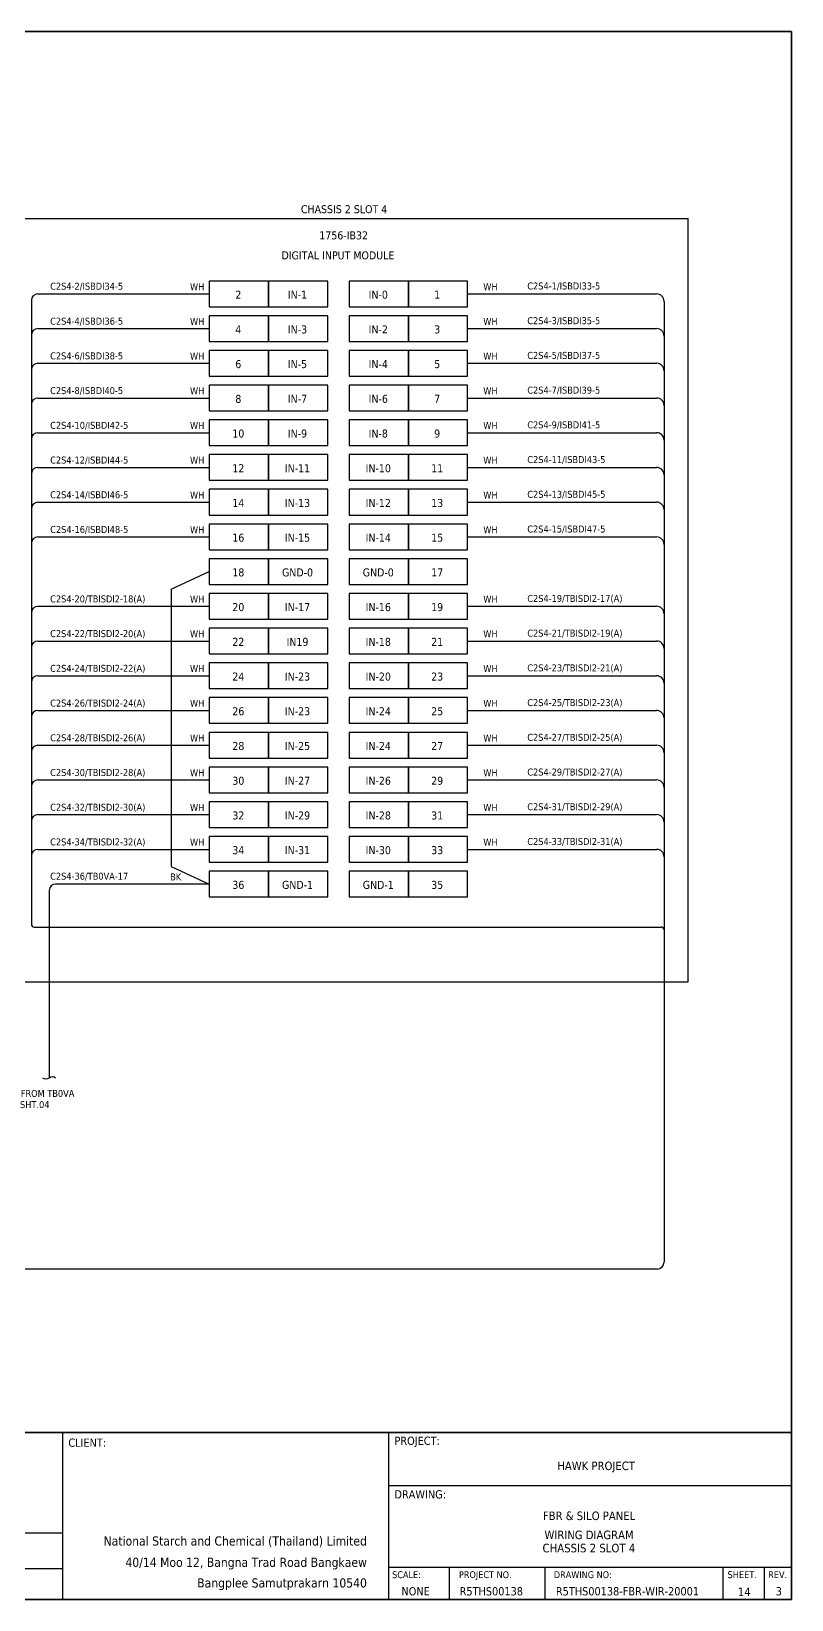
# Model space of a CAD drawing. Header units: millimetres. Extents: x 0 to 1792788, y -13 to 262234.
# Drawn here: x 858367 to 891686, y 92247 to 160934 of the extents above; entities that cross this region are included whole.
import ezdxf
from ezdxf.enums import TextEntityAlignment as Align

# ---------------------------------------------------------------- set-up
doc = ezdxf.new("R2010")
doc.units = ezdxf.units.MM
for name, color, linetype, lineweight in [('ASHADE', 7, 'Continuous', 25), ('GT_1', 9, 'Continuous', 25), ('HELPPOINT', 7, 'Continuous', 25), ('IE-CABLE', 1, 'Continuous', 25), ('IE-EQUIP', 253, 'Continuous', 25), ('IE-WIRE', 7, 'Continuous', 25), ('MEMBER', 7, 'Continuous', 25), ('TITLE_BOX', 7, 'Continuous', 25)]:
    doc.layers.add(name, color=color, linetype=linetype, lineweight=lineweight)
doc.styles.add('Tahoma', font='')
doc.styles.get('Tahoma').set_extended_font_data('Tahoma')

# ---------------------------------------------------------------- blocks, each defined once
blk = doc.blocks.new('TPA')
at = {"color": 4, "ltscale": 25.4}
for p, q in [((14388070, 12751057), (14388070, 12749437)), ((14392840, 12751057), (14392840, 12749437))]:
    blk.add_line(p, q, dxfattribs=at)
at = {"color": 4, "ltscale": 12.7}
for p, q in [((14401704, 12751057), (14401704, 12749437)), ((14401704, 12751057), (14401704, 12749437)), ((14403758, 12751057), (14403758, 12749437)), ((14403758, 12751057), (14403758, 12749437))]:
    blk.add_line(p, q, dxfattribs=at)
at = {"layer": 'GT_1', "color": 4, "ltscale": 25.4}
for p, q in [((14368833, 12749437), (14368833, 12757755)), ((14385061, 12749437), (14385061, 12757755)), ((14385061, 12749437), (14385061, 12757755)), ((14385061, 12749437), (14385061, 12757755)), ((14368833, 12752737), (14346116, 12752737)), ((14368833, 12750964), (14346116, 12750964)), ((14385061, 12751057), (14405128, 12751057))]:
    blk.add_line(p, q, dxfattribs=at)
at = {"layer": 'HELPPOINT', "color": 4, "lineweight": 35, "ltscale": 25.4}
for p, q in [((14292753, 12827491), (14405128, 12827491)), ((14292753, 12827491), (14405128, 12827491)), ((14405128, 12827491), (14405128, 12749437)), ((14405128, 12827491), (14405128, 12749437)), ((14405128, 12749437), (14292753, 12749437)), ((14405128, 12749437), (14292753, 12749437))]:
    blk.add_line(p, q, dxfattribs=at)
at = {"layer": 'HELPPOINT', "color": 4, "ltscale": 25.4}
for p, q in [((14385061, 12755112), (14405128, 12755112)), ((14385061, 12755112), (14405128, 12755112)), ((14385061, 12751057), (14405128, 12751057))]:
    blk.add_line(p, q, dxfattribs=at)
at = {"layer": 'MEMBER', "color": 4, "lineweight": 35, "ltscale": 25.4}
blk.add_line((14292753, 12757755), (14405128, 12757755), dxfattribs=at)
blk.add_line((14292753, 12757755), (14405128, 12757755), dxfattribs=at)
at = {"layer": 'MEMBER', "color": 4, "ltscale": 25.4}
for p, q in [((14385061, 12755112), (14405128, 12755112)), ((14385061, 12755112), (14405128, 12755112)), ((14385061, 12751057), (14405128, 12751057)), ((14385061, 12751057), (14405128, 12751057))]:
    blk.add_line(p, q, dxfattribs=at)
at = {"color": 4, "style": 'Tahoma'}
for s, p in [('HAWK PROJECT', (14395390, 12756097)), ('FBR & SILO PANEL', (14395038, 12753610)), ('WIRING DIAGRAM', (14395038, 12752660))]:
    blk.add_text(s, height=424.08, dxfattribs=at).set_placement(p, align=Align.MIDDLE_CENTER)
at = {"layer": 'GT_1', "color": 4, "style": 'Tahoma'}
for s, p in [('CLIENT:', (14369105, 12757043)), ('PROJECT:', (14385347, 12757139)), ('DRAWING:', (14385347, 12754472))]:
    blk.add_text(s, height=411.3, dxfattribs=at).set_placement(p)
at = {"layer": 'MEMBER', "color": 4, "style": 'Tahoma'}
for s, height, p in [('SCALE:', 342.8, (14385231, 12750507)), ('PROJECT NO.', 342.77, (14388558, 12750507)), ('DRAWING NO:', 342.77, (14393283, 12750507)), ('SHEET.', 346.5, (14401935, 12750507)), ('REV.', 346.5, (14403954, 12750507)), ('NONE', 410.8, (14385694, 12749649)), ('R5THS00138', 410.8, (14388593, 12749649)), ('R5THS00138-FBR-WIR-20001', 410.83, (14393388, 12749649))]:
    blk.add_text(s, height=height, dxfattribs=at).set_placement(p)
blk.add_text('3', height=411, dxfattribs=at).set_placement((14404490, 12749649), align=Align.CENTER)
at = {"layer": 'TITLE_BOX', "color": 7, "style": 'Tahoma'}
for s, p in [('National Starch and Chemical (Thailand) Limited', (14383976, 12752129)), ('40/14 Moo 12, Bangna Trad Road Bangkaew', (14383976, 12751067)), ('Bangplee Samutprakarn 10540', (14383976, 12750041))]:
    blk.add_text(s, height=457.2, dxfattribs=at).set_placement(p, align=Align.RIGHT)

msp = doc.modelspace()

# ---------------------------------------------------------------- linework, layer by layer
at = {"color": 4, "ltscale": 25.4}
for p, q in [((886095, 149109), (886095, 107031)), ((885790, 106727), (855584, 106727))]:
    msp.add_line(p, q, dxfattribs=at)
at = {"ltscale": 25.4}
for p, q in [((864500, 136502), (866166, 137272)), ((864500, 136502), (864500, 124355)), ((864500, 124355), (866166, 123587))]:
    msp.add_line(p, q, dxfattribs=at)
at = {"color": 7, "ltscale": 25.4}
msp.add_lwpolyline([(859431, 115092, 0.351), (859149, 115092, -0.351), (858867, 115092, 2.081666)], format="xyb", dxfattribs=at)
at = {"color": 4, "ltscale": 25.4}
msp.add_arc((885790, 107031), 305, 270, 0, dxfattribs=at)
at = {"layer": 'ASHADE', "color": 2, "linetype": 'Continuous', "ltscale": 4762.5}
for p, q in [((857032, 152738), (887148, 152738)), ((887148, 119309), (887148, 152738)), ((857032, 119309), (887148, 119309))]:
    msp.add_line(p, q, dxfattribs=at)
at = {"layer": 'IE-CABLE', "color": 4, "ltscale": 25.4}
for p, q in [((877485, 149437), (885767, 149437)), ((877485, 147916), (885767, 147916)), ((877485, 146396), (885767, 146396)), ((877485, 144875), (885767, 144875)), ((877485, 143355), (885767, 143355)), ((877485, 141834), (885767, 141834)), ((877485, 140313), (885767, 140313)), ((877485, 138793), (885767, 138793)), ((877485, 135752), (885767, 135752)), ((877485, 134231), (885767, 134231)), ((877485, 132710), (885767, 132710)), ((877485, 131190), (885767, 131190)), ((877485, 129669), (885767, 129669)), ((877485, 128149), (885767, 128149)), ((877485, 126628), (885767, 126628)), ((877485, 125107), (885767, 125107))]:
    msp.add_line(p, q, dxfattribs=at)
for centre in [(885767, 149109), (885767, 147589), (885767, 146068), (885767, 144547), (885767, 143027), (885767, 141506), (885767, 139985), (885767, 138465), (885767, 135424), (885767, 133903), (885767, 132382), (885767, 130862), (885767, 129341), (885767, 127821), (885767, 126300), (885767, 124779)]:
    msp.add_arc(centre, 328, 0, 90, dxfattribs=at)
at = {"layer": 'IE-EQUIP', "linetype": 'Continuous', "ltscale": 25.4}
for points in [[(866166, 148875), (868759, 148875), (868759, 149999), (866166, 149999)], [(868759, 148875), (871353, 148875), (871353, 149999), (868759, 149999)], [(872298, 148875), (874892, 148875), (874892, 149999), (872298, 149999)], [(874892, 148875), (877485, 148875), (877485, 149999), (874892, 149999)], [(866166, 147354), (868759, 147354), (868759, 148479), (866166, 148479)], [(868759, 147354), (871353, 147354), (871353, 148479), (868759, 148479)], [(872298, 147354), (874892, 147354), (874892, 148479), (872298, 148479)], [(874892, 147354), (877485, 147354), (877485, 148479), (874892, 148479)], [(866166, 145834), (868759, 145834), (868759, 146958), (866166, 146958)], [(868759, 145834), (871353, 145834), (871353, 146958), (868759, 146958)], [(872298, 145834), (874892, 145834), (874892, 146958), (872298, 146958)], [(874892, 145834), (877485, 145834), (877485, 146958), (874892, 146958)], [(866166, 144313), (868759, 144313), (868759, 145437), (866166, 145437)], [(868759, 144313), (871353, 144313), (871353, 145437), (868759, 145437)], [(872298, 144313), (874892, 144313), (874892, 145437), (872298, 145437)], [(874892, 144313), (877485, 144313), (877485, 145437), (874892, 145437)], [(866166, 142792), (868759, 142792), (868759, 143917), (866166, 143917)], [(868759, 142792), (871353, 142792), (871353, 143917), (868759, 143917)], [(872298, 142792), (874892, 142792), (874892, 143917), (872298, 143917)], [(874892, 142792), (877485, 142792), (877485, 143917), (874892, 143917)], [(866166, 141272), (868759, 141272), (868759, 142396), (866166, 142396)], [(868759, 141272), (871353, 141272), (871353, 142396), (868759, 142396)], [(872298, 141272), (874892, 141272), (874892, 142396), (872298, 142396)], [(874892, 141272), (877485, 141272), (877485, 142396), (874892, 142396)], [(866166, 139751), (868759, 139751), (868759, 140876), (866166, 140876)], [(868759, 139751), (871353, 139751), (871353, 140876), (868759, 140876)], [(872298, 139751), (874892, 139751), (874892, 140876), (872298, 140876)], [(874892, 139751), (877485, 139751), (877485, 140876), (874892, 140876)], [(866166, 138231), (868759, 138231), (868759, 139355), (866166, 139355)], [(868759, 138231), (871353, 138231), (871353, 139355), (868759, 139355)], [(872298, 138231), (874892, 138231), (874892, 139355), (872298, 139355)], [(874892, 138231), (877485, 138231), (877485, 139355), (874892, 139355)], [(866166, 136710), (868759, 136710), (868759, 137834), (866166, 137834)], [(868759, 136710), (871353, 136710), (871353, 137834), (868759, 137834)], [(872298, 136710), (874892, 136710), (874892, 137834), (872298, 137834)], [(874892, 136710), (877485, 136710), (877485, 137834), (874892, 137834)], [(866166, 135189), (868759, 135189), (868759, 136314), (866166, 136314)], [(868759, 135189), (871353, 135189), (871353, 136314), (868759, 136314)], [(872298, 135189), (874892, 135189), (874892, 136314), (872298, 136314)], [(874892, 135189), (877485, 135189), (877485, 136314), (874892, 136314)], [(866166, 133669), (868759, 133669), (868759, 134793), (866166, 134793)], [(868759, 133669), (871353, 133669), (871353, 134793), (868759, 134793)], [(872298, 133669), (874892, 133669), (874892, 134793), (872298, 134793)], [(874892, 133669), (877485, 133669), (877485, 134793), (874892, 134793)], [(866166, 132148), (868759, 132148), (868759, 133273), (866166, 133273)], [(868759, 132148), (871353, 132148), (871353, 133273), (868759, 133273)], [(872298, 132148), (874892, 132148), (874892, 133273), (872298, 133273)], [(874892, 132148), (877485, 132148), (877485, 133273), (874892, 133273)], [(866166, 130628), (868759, 130628), (868759, 131752), (866166, 131752)], [(868759, 130628), (871353, 130628), (871353, 131752), (868759, 131752)], [(872298, 130628), (874892, 130628), (874892, 131752), (872298, 131752)], [(874892, 130628), (877485, 130628), (877485, 131752), (874892, 131752)], [(866166, 129107), (868759, 129107), (868759, 130231), (866166, 130231)], [(868759, 129107), (871353, 129107), (871353, 130231), (868759, 130231)], [(872298, 129107), (874892, 129107), (874892, 130231), (872298, 130231)], [(874892, 129107), (877485, 129107), (877485, 130231), (874892, 130231)], [(866166, 127586), (868759, 127586), (868759, 128711), (866166, 128711)], [(868759, 127586), (871353, 127586), (871353, 128711), (868759, 128711)], [(872298, 127586), (874892, 127586), (874892, 128711), (872298, 128711)], [(874892, 127586), (877485, 127586), (877485, 128711), (874892, 128711)], [(866166, 126066), (868759, 126066), (868759, 127190), (866166, 127190)], [(868759, 126066), (871353, 126066), (871353, 127190), (868759, 127190)], [(872298, 126066), (874892, 126066), (874892, 127190), (872298, 127190)], [(874892, 126066), (877485, 126066), (877485, 127190), (874892, 127190)], [(866166, 124545), (868759, 124545), (868759, 125669), (866166, 125669)], [(868759, 124545), (871353, 124545), (871353, 125669), (868759, 125669)], [(872298, 124545), (874892, 124545), (874892, 125669), (872298, 125669)], [(874892, 124545), (877485, 124545), (877485, 125669), (874892, 125669)], [(866166, 123024), (868759, 123024), (868759, 124149), (866166, 124149)], [(868759, 123024), (871353, 123024), (871353, 124149), (868759, 124149)], [(872298, 123024), (874892, 123024), (874892, 124149), (872298, 124149)], [(874892, 123024), (877485, 123024), (877485, 124149), (874892, 124149)]]:
    msp.add_lwpolyline(points, close=True, dxfattribs=at)
at = {"layer": 'IE-WIRE', "color": 4, "ltscale": 25.4}
for p, q in [((858370, 149156), (858370, 121831)), ((858652, 149437), (866166, 149437)), ((858652, 147916), (866166, 147916)), ((858652, 146396), (866166, 146396)), ((858652, 144875), (866166, 144875)), ((858652, 143355), (866166, 143355)), ((858652, 141834), (866166, 141834)), ((858652, 140313), (866166, 140313)), ((858652, 138793), (866166, 138793)), ((858652, 135752), (866166, 135752)), ((858652, 134231), (866166, 134231)), ((858652, 132710), (866166, 132710)), ((858652, 131190), (866166, 131190)), ((858652, 129669), (866166, 129669)), ((858652, 128149), (866166, 128149)), ((858652, 126628), (866166, 126628)), ((858652, 125107), (866166, 125107)), ((858497, 121704), (885968, 121704))]:
    msp.add_line(p, q, dxfattribs=at)
at = {"layer": 'IE-WIRE', "color": 7, "ltscale": 25.4}
for p, q in [((859149, 123306), (859149, 115092)), ((866166, 123587), (859430, 123587))]:
    msp.add_line(p, q, dxfattribs=at)
at = {"layer": 'IE-WIRE', "color": 4, "ltscale": 25.4}
for centre, radius, start, end in [((858652, 149156), 281, 90, 180), ((858652, 147635), 281, 90, 180), ((858652, 146115), 281, 90, 180), ((858652, 144594), 281, 90, 180), ((858652, 143074), 281, 90, 180), ((858652, 141553), 281, 90, 180), ((858652, 140032), 281, 90, 180), ((858652, 138512), 281, 90, 180), ((858652, 135470), 281, 90, 180), ((858652, 133950), 281, 90, 180), ((858652, 132429), 281, 90, 180), ((858652, 130909), 281, 90, 180), ((858652, 129388), 281, 90, 180), ((858652, 127867), 281, 90, 180), ((858652, 126347), 281, 90, 180), ((858652, 124826), 281, 90, 180), ((858497, 121831), 127, 180, 270), ((885968, 121577), 127, 0, 90)]:
    msp.add_arc(centre, radius, start, end, dxfattribs=at)
at = {"layer": 'IE-WIRE', "color": 7, "ltscale": 25.4}
msp.add_arc((859430, 123306), 281, 90, 180, dxfattribs=at)

# ---------------------------------------------------------------- block references
at = {"xscale": 0.8800000000046566, "yscale": 0.8800000000046566, "zscale": 0.8800000000046566}
msp.add_blockref('TPA', (-11784826, -11127258), dxfattribs=at)

# ---------------------------------------------------------------- texts
at = {"color": 2, "style": 'Tahoma'}
for s, height, p in [('CHASSIS 2 SLOT 4', 350.52, (872072, 153145)), ('1756-IB32', 350.5, (872054, 151999)), ('DIGITAL INPUT MODULE', 350.52, (871802, 151123)), ('2', 351, (867438, 149402)), ('IN-1', 350.5, (870031, 149402)), ('IN-0', 350.5, (873570, 149402)), ('1', 351, (876152, 149402)), ('4', 351, (867438, 147881)), ('IN-3', 350.5, (870031, 147881)), ('IN-2', 350.5, (873570, 147881)), ('3', 351, (876152, 147881)), ('6', 351, (867438, 146361)), ('IN-5', 350.5, (870031, 146361)), ('IN-4', 350.5, (873570, 146361)), ('5', 351, (876152, 146361)), ('8', 351, (867438, 144840)), ('IN-7', 350.5, (870031, 144840)), ('IN-6', 350.5, (873570, 144840)), ('7', 351, (876152, 144840)), ('10', 350.5, (867438, 143320)), ('IN-9', 350.5, (870031, 143320)), ('IN-8', 350.5, (873570, 143320)), ('9', 351, (876152, 143320)), ('12', 350.5, (867438, 141799)), ('IN-11', 350.5, (870031, 141799)), ('IN-10', 350.5, (873570, 141799)), ('11', 350.5, (876152, 141799)), ('14', 350.5, (867438, 140278)), ('IN-13', 350.5, (870031, 140278)), ('IN-12', 350.5, (873570, 140278)), ('13', 350.5, (876152, 140278)), ('16', 350.5, (867438, 138758)), ('IN-15', 350.5, (870031, 138758)), ('IN-14', 350.5, (873570, 138758)), ('15', 350.5, (876152, 138758)), ('18', 350.5, (867438, 137237)), ('GND-0', 350.5, (870031, 137237)), ('GND-0', 350.5, (873570, 137237)), ('17', 350.5, (876152, 137237)), ('20', 350.5, (867438, 135717)), ('IN-17', 350.5, (870031, 135717)), ('IN-16', 350.5, (873570, 135717)), ('19', 350.5, (876152, 135717)), ('22', 350.5, (867438, 134196)), ('IN19', 350.5, (870031, 134196)), ('IN-18', 350.5, (873570, 134196)), ('21', 350.5, (876152, 134196)), ('24', 350.5, (867438, 132675)), ('IN-23', 350.5, (870031, 132675)), ('IN-20', 350.5, (873570, 132675)), ('23', 350.5, (876152, 132675)), ('26', 350.5, (867438, 131155)), ('IN-23', 350.5, (870031, 131155)), ('IN-24', 350.5, (873570, 131155)), ('25', 350.5, (876152, 131155)), ('28', 350.5, (867438, 129634)), ('IN-25', 350.5, (870031, 129634)), ('IN-24', 350.5, (873570, 129634)), ('27', 350.5, (876152, 129634)), ('30', 350.5, (867438, 128113)), ('IN-27', 350.5, (870031, 128113)), ('IN-26', 350.5, (873570, 128113)), ('29', 350.5, (876152, 128113)), ('32', 350.5, (867438, 126593)), ('IN-29', 350.5, (870031, 126593)), ('IN-28', 350.5, (873570, 126593)), ('31', 350.5, (876152, 126593)), ('34', 350.5, (867438, 125072)), ('IN-31', 350.5, (870031, 125072)), ('IN-30', 350.5, (873570, 125072)), ('33', 350.5, (876152, 125072)), ('36', 350.5, (867438, 123552)), ('GND-1', 350.5, (870031, 123552)), ('GND-1', 350.5, (873570, 123552)), ('35', 350.5, (876152, 123552))]:
    msp.add_text(s, height=height, dxfattribs=at).set_placement(p, align=Align.MIDDLE_CENTER)
at = {"color": 4, "style": 'Tahoma'}
for s, p in [('C2S4-2/ISBDI34-5', (859192, 149620)), ('WH', (865321, 149598)), ('WH', (878174, 149598)), ('C2S4-1/ISBDI33-5', (880101, 149630)), ('C2S4-4/ISBDI36-5', (859192, 148089)), ('WH', (865321, 148077)), ('WH', (878174, 148077)), ('C2S4-3/ISBDI35-5', (880101, 148109)), ('C2S4-6/ISBDI38-5', (859192, 146568)), ('WH', (865321, 146557)), ('WH', (878174, 146557)), ('C2S4-5/ISBDI37-5', (880101, 146589)), ('C2S4-8/ISBDI40-5', (859192, 145048)), ('WH', (865321, 145036)), ('WH', (878174, 145036)), ('C2S4-7/ISBDI39-5', (880101, 145068)), ('C2S4-10/ISBDI42-5', (859192, 143527)), ('WH', (865321, 143516)), ('WH', (878174, 143516)), ('C2S4-9/ISBDI41-5', (880101, 143547)), ('C2S4-12/ISBDI44-5', (859192, 142006)), ('WH', (865321, 141995)), ('WH', (878174, 141995)), ('C2S4-11/ISBDI43-5', (880101, 142027)), ('C2S4-13/ISBDI45-5', (880101, 140506)), ('C2S4-14/ISBDI46-5', (859192, 140486)), ('WH', (865321, 140474)), ('WH', (878174, 140474)), ('C2S4-16/ISBDI48-5', (859192, 138965)), ('WH', (865321, 138954)), ('WH', (878174, 138954)), ('C2S4-15/ISBDI47-5', (880101, 138985)), ('C2S4-20/TBISDI2-18(A)', (859192, 135924)), ('WH', (865321, 135913)), ('WH', (878174, 135913)), ('C2S4-19/TBISDI2-17(A)', (880101, 135944)), ('C2S4-22/TBISDI2-20(A)', (859192, 134403)), ('WH', (865321, 134392)), ('WH', (878174, 134392)), ('C2S4-21/TBISDI2-19(A)', (880101, 134424)), ('C2S4-24/TBISDI2-22(A)', (859192, 132883)), ('WH', (865321, 132871)), ('WH', (878174, 132871)), ('C2S4-23/TBISDI2-21(A)', (880101, 132903)), ('C2S4-26/TBISDI2-24(A)', (859192, 131362)), ('WH', (865321, 131351)), ('WH', (878174, 131351)), ('C2S4-25/TBISDI2-23(A)', (880101, 131382)), ('C2S4-28/TBISDI2-26(A)', (859192, 129841)), ('WH', (865321, 129830)), ('WH', (878174, 129830)), ('C2S4-27/TBISDI2-25(A)', (880101, 129862)), ('C2S4-30/TBISDI2-28(A)', (859192, 128321)), ('WH', (865321, 128309)), ('WH', (878174, 128309)), ('C2S4-29/TBISDI2-27(A)', (880101, 128341)), ('C2S4-32/TBISDI2-30(A)', (859192, 126800)), ('WH', (865321, 126789)), ('WH', (878174, 126789)), ('C2S4-31/TBISDI2-29(A)', (880101, 126821)), ('C2S4-34/TBISDI2-32(A)', (859192, 125280)), ('WH', (865321, 125268)), ('WH', (878174, 125268)), ('C2S4-33/TBISDI2-31(A)', (880101, 125300))]:
    msp.add_text(s, height=304.8, dxfattribs=at).set_placement(p)
at = {"color": 7, "style": 'Tahoma'}
for s, p in [('C2S4-36/TB0VA-17', (859192, 123779)), ('BK', (864452, 123748)), ('SHT.04', (857872, 113776)), ('FROM TB0VA', (857901, 114265))]:
    msp.add_text(s, height=304.8, dxfattribs=at).set_placement(p)
for s, height, p in [('CHASSIS 2 SLOT 4', 376.46, (882801, 94506)), ('14', 376.5, (889611, 92587))]:
    msp.add_text(s, height=height, dxfattribs=at).set_placement(p, align=Align.MIDDLE_CENTER)

doc.saveas('drawing.dxf')
